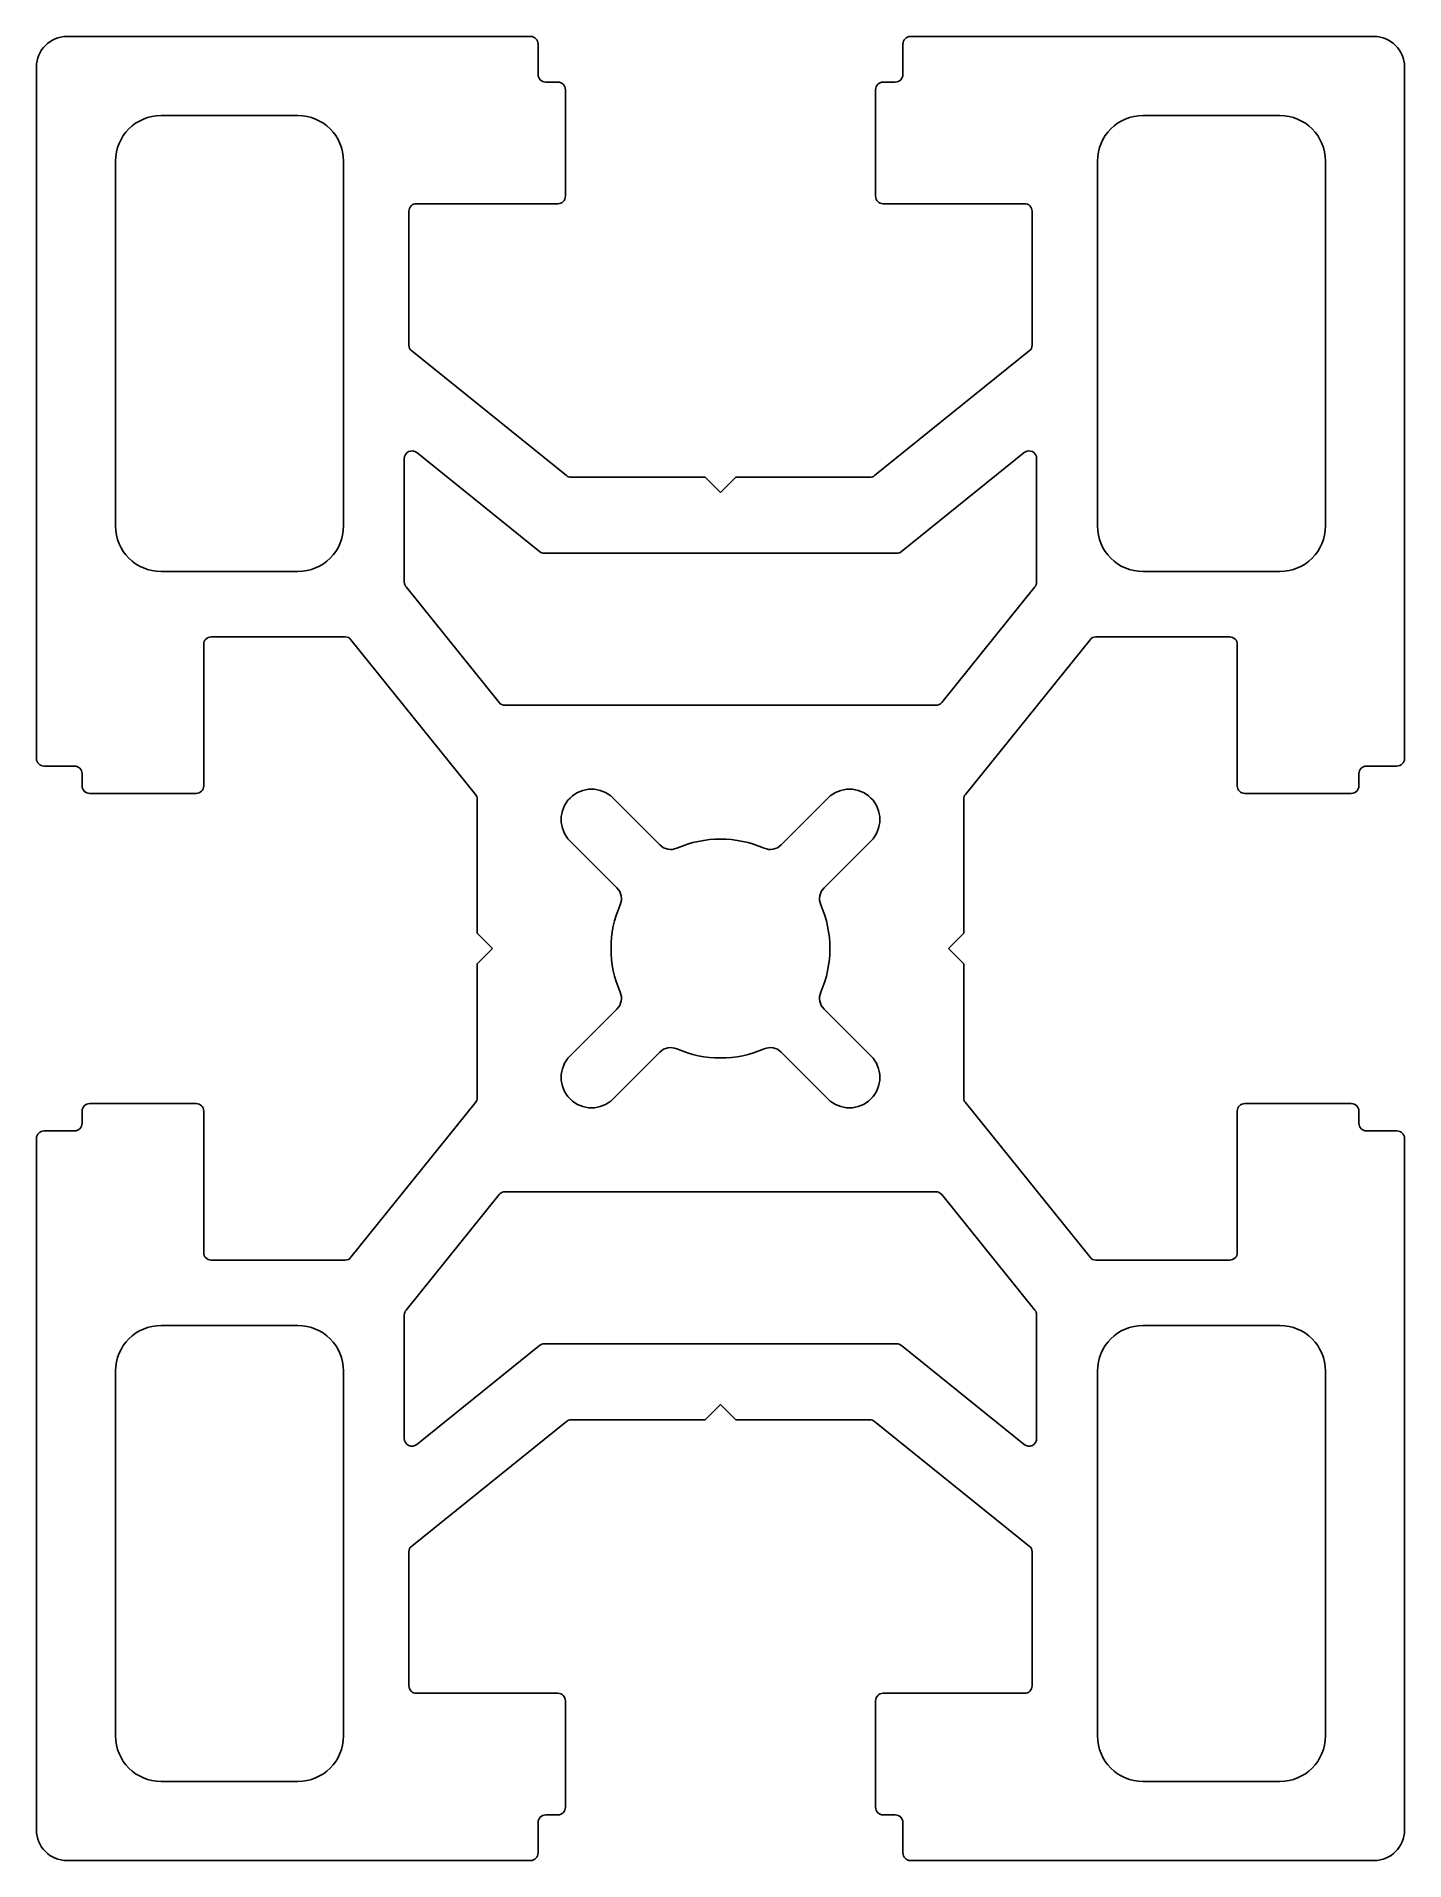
# Model space of a CAD drawing. Extents: x 1272.4 to 1317.4, y 2400.4 to 2460.4.
import ezdxf

# ---------------------------------------------------------------- set-up
doc = ezdxf.new("R2010")
doc.units = 0
doc.layers.get('0').update_dxf_attribs({"linetype": 'CONTINUOUS'})

msp = doc.modelspace()

# ---------------------------------------------------------------- linework, layer by layer
for p, q in [((1288.623, 2460.374), (1273.373, 2460.374)), ((1288.873, 2460.124), (1288.873, 2459.124)), ((1300.873, 2460.124), (1300.873, 2459.124)), ((1316.373, 2460.374), (1301.123, 2460.374)), ((1272.373, 2459.374), (1272.373, 2436.624)), ((1289.123, 2458.874), (1289.523, 2458.874)), ((1300.223, 2458.874), (1300.623, 2458.874)), ((1317.373, 2436.624), (1317.373, 2459.374)), ((1289.773, 2458.624), (1289.773, 2455.124)), ((1299.973, 2455.124), (1299.973, 2458.624)), ((1276.473, 2457.774), (1280.973, 2457.774)), ((1308.773, 2457.774), (1313.273, 2457.774)), ((1274.973, 2444.274), (1274.973, 2456.274)), ((1282.473, 2456.274), (1282.473, 2444.274)), ((1307.273, 2444.274), (1307.273, 2456.274)), ((1314.773, 2456.274), (1314.773, 2444.274)), ((1284.623, 2454.624), (1284.623, 2450.224)), ((1289.523, 2454.874), (1284.873, 2454.874)), ((1304.873, 2454.874), (1300.223, 2454.874)), ((1305.123, 2450.224), (1305.123, 2454.624)), ((1284.717, 2450.029), (1289.805, 2445.93)), ((1299.942, 2445.93), (1305.03, 2450.029)), ((1284.473, 2442.426), (1284.473, 2446.492)), ((1284.88, 2446.687), (1288.923, 2443.43)), ((1300.824, 2443.43), (1304.867, 2446.687)), ((1305.273, 2446.492), (1305.273, 2442.426)), ((1289.962, 2445.874), (1294.373, 2445.874)), ((1294.373, 2445.874), (1294.873, 2445.374)), ((1294.873, 2445.374), (1295.373, 2445.874)), ((1295.373, 2445.874), (1299.785, 2445.874)), ((1289.08, 2443.374), (1300.667, 2443.374)), ((1280.973, 2442.774), (1276.473, 2442.774)), ((1313.273, 2442.774), (1308.773, 2442.774)), ((1287.592, 2438.467), (1284.529, 2442.269)), ((1305.218, 2442.269), (1302.155, 2438.467)), ((1277.873, 2440.374), (1277.873, 2435.724)), ((1282.524, 2440.624), (1278.123, 2440.624)), ((1286.818, 2435.443), (1282.719, 2440.531)), ((1307.028, 2440.531), (1302.929, 2435.443)), ((1311.623, 2440.624), (1307.223, 2440.624)), ((1311.873, 2435.724), (1311.873, 2440.374)), ((1301.96, 2438.374), (1287.786, 2438.374)), ((1272.623, 2436.374), (1273.623, 2436.374)), ((1273.873, 2435.724), (1273.873, 2436.124)), ((1315.873, 2436.124), (1315.873, 2435.724)), ((1317.123, 2436.374), (1316.123, 2436.374)), ((1277.623, 2435.474), (1274.123, 2435.474)), ((1315.623, 2435.474), (1312.123, 2435.474)), ((1286.873, 2430.874), (1286.873, 2435.286)), ((1291.338, 2435.324), (1292.882, 2433.78)), ((1296.864, 2433.78), (1298.409, 2435.324)), ((1302.873, 2435.286), (1302.873, 2430.874)), ((1291.468, 2432.365), (1289.924, 2433.91)), ((1299.823, 2433.91), (1298.279, 2432.365)), ((1287.373, 2430.374), (1286.873, 2430.874)), ((1302.873, 2430.874), (1302.373, 2430.374)), ((1286.873, 2429.874), (1287.373, 2430.374)), ((1302.373, 2430.374), (1302.873, 2429.874)), ((1286.873, 2425.462), (1286.873, 2429.874)), ((1302.873, 2429.874), (1302.873, 2425.462)), ((1289.924, 2426.839), (1291.468, 2428.383)), ((1298.279, 2428.383), (1299.823, 2426.839)), ((1292.882, 2426.969), (1291.338, 2425.425)), ((1298.409, 2425.425), (1296.864, 2426.969)), ((1274.123, 2425.274), (1277.623, 2425.274)), ((1282.719, 2420.217), (1286.818, 2425.306)), ((1302.929, 2425.306), (1307.028, 2420.217)), ((1312.123, 2425.274), (1315.623, 2425.274)), ((1273.873, 2424.624), (1273.873, 2425.024)), ((1277.873, 2425.024), (1277.873, 2420.374)), ((1311.873, 2420.374), (1311.873, 2425.024)), ((1315.873, 2425.024), (1315.873, 2424.624)), ((1272.373, 2424.124), (1272.373, 2401.374)), ((1272.623, 2424.374), (1273.623, 2424.374)), ((1317.123, 2424.374), (1316.123, 2424.374)), ((1317.373, 2401.374), (1317.373, 2424.124)), ((1284.529, 2418.479), (1287.592, 2422.281)), ((1287.786, 2422.374), (1301.96, 2422.374)), ((1302.155, 2422.281), (1305.218, 2418.479)), ((1278.123, 2420.124), (1282.524, 2420.124)), ((1307.223, 2420.124), (1311.623, 2420.124)), ((1284.473, 2414.256), (1284.473, 2418.323)), ((1305.273, 2418.323), (1305.273, 2414.256)), ((1276.473, 2417.974), (1280.973, 2417.974)), ((1308.773, 2417.974), (1313.273, 2417.974)), ((1288.923, 2417.319), (1284.88, 2414.062)), ((1300.667, 2417.374), (1289.08, 2417.374)), ((1304.867, 2414.062), (1300.824, 2417.319)), ((1274.973, 2404.474), (1274.973, 2416.474)), ((1282.473, 2416.474), (1282.473, 2404.474)), ((1307.273, 2404.474), (1307.273, 2416.474)), ((1314.773, 2416.474), (1314.773, 2404.474)), ((1294.873, 2415.374), (1294.373, 2414.874)), ((1295.373, 2414.874), (1294.873, 2415.374)), ((1289.805, 2414.819), (1284.717, 2410.719)), ((1294.373, 2414.874), (1289.962, 2414.874)), ((1299.785, 2414.874), (1295.373, 2414.874)), ((1305.03, 2410.719), (1299.942, 2414.819)), ((1284.623, 2410.525), (1284.623, 2406.124)), ((1305.123, 2406.124), (1305.123, 2410.525)), ((1284.873, 2405.874), (1289.523, 2405.874)), ((1289.773, 2405.624), (1289.773, 2402.124)), ((1299.973, 2402.124), (1299.973, 2405.624)), ((1300.223, 2405.874), (1304.873, 2405.874)), ((1280.973, 2402.974), (1276.473, 2402.974)), ((1313.273, 2402.974), (1308.773, 2402.974)), ((1289.523, 2401.874), (1289.123, 2401.874)), ((1300.623, 2401.874), (1300.223, 2401.874)), ((1288.873, 2400.624), (1288.873, 2401.624)), ((1300.873, 2400.624), (1300.873, 2401.624)), ((1273.373, 2400.374), (1288.623, 2400.374)), ((1301.123, 2400.374), (1316.373, 2400.374))]:
    msp.add_line(p, q)
for centre, radius, start, end in [((1273.373, 2459.374), 1, 90, 180), ((1288.623, 2460.124), 0.25, 0, 90), ((1301.123, 2460.124), 0.25, 90, 180), ((1316.373, 2459.374), 1, 0, 90), ((1289.123, 2459.124), 0.25, 180, 270), ((1289.523, 2458.624), 0.25, 0, 90), ((1300.223, 2458.624), 0.25, 90, 180), ((1300.623, 2459.124), 0.25, 270, 360), ((1276.473, 2456.274), 1.5, 90, 180), ((1280.973, 2456.274), 1.5, 0, 90), ((1308.773, 2456.274), 1.5, 90, 180), ((1313.273, 2456.274), 1.5, 0, 90), ((1284.873, 2454.624), 0.25, 90, 180), ((1289.523, 2455.124), 0.25, 270, 360), ((1300.223, 2455.124), 0.25, 180, 270), ((1304.873, 2454.624), 0.25, 0, 90), ((1284.873, 2450.224), 0.25, 180, 231.14178), ((1304.873, 2450.224), 0.25, 308.85822, 0), ((1284.723, 2446.492), 0.25, 51.14178, 180), ((1305.023, 2446.492), 0.25, 0, 128.85822), ((1289.962, 2446.124), 0.25, 231.14178, 270), ((1299.785, 2446.124), 0.25, 270, 308.85822), ((1276.473, 2444.274), 1.5, 180, 270), ((1280.973, 2444.274), 1.5, 270, 0), ((1308.773, 2444.274), 1.5, 180, 270), ((1313.273, 2444.274), 1.5, 270, 0), ((1289.08, 2443.624), 0.25, 231.14178, 270), ((1300.667, 2443.624), 0.25, 270, 308.85822), ((1284.723, 2442.426), 0.25, 180, 218.85822), ((1305.023, 2442.426), 0.25, 321.14178, 0), ((1278.123, 2440.374), 0.25, 90, 180), ((1282.524, 2440.374), 0.25, 38.85822, 90), ((1307.223, 2440.374), 0.25, 90, 141.14178), ((1311.623, 2440.374), 0.25, 0, 90), ((1287.786, 2438.624), 0.25, 218.85822, 270), ((1301.96, 2438.624), 0.25, 270, 321.14178), ((1272.623, 2436.624), 0.25, 180, 270), ((1317.123, 2436.624), 0.25, 270, 360), ((1273.623, 2436.124), 0.25, 0, 90), ((1316.123, 2436.124), 0.25, 90, 180), ((1274.123, 2435.724), 0.25, 180, 270), ((1277.623, 2435.724), 0.25, 270, 360), ((1286.623, 2435.286), 0.25, 0, 38.85822), ((1290.631, 2434.617), 1, 45, 225), ((1299.116, 2434.617), 1, 315, 135), ((1303.123, 2435.286), 0.25, 141.14178, 180), ((1312.123, 2435.724), 0.25, 180, 270), ((1315.623, 2435.724), 0.25, 270, 360), ((1293.236, 2434.133), 0.5, 225, 293.53987), ((1294.873, 2430.374), 3.6, 66.46013, 113.53987), ((1296.511, 2434.133), 0.5, 246.46013, 315), ((1294.873, 2430.374), 3.6, 156.46013, 203.53987), ((1291.115, 2432.012), 0.5, 336.46013, 45), ((1298.632, 2432.012), 0.5, 135, 203.53987), ((1294.873, 2430.374), 3.6, 336.46013, 23.53987), ((1291.115, 2428.737), 0.5, 315, 23.53987), ((1298.632, 2428.737), 0.5, 156.46013, 225), ((1293.236, 2426.615), 0.5, 66.46013, 135), ((1294.873, 2430.374), 3.6, 246.46013, 293.53987), ((1296.511, 2426.615), 0.5, 45, 113.53987), ((1290.631, 2426.132), 1, 135, 315), ((1299.116, 2426.132), 1, 225, 45), ((1274.123, 2425.024), 0.25, 90, 180), ((1277.623, 2425.024), 0.25, 0, 90), ((1286.623, 2425.462), 0.25, 321.14178, 0), ((1303.123, 2425.462), 0.25, 180, 218.85822), ((1312.123, 2425.024), 0.25, 90, 180), ((1315.623, 2425.024), 0.25, 0, 90), ((1273.623, 2424.624), 0.25, 270, 360), ((1316.123, 2424.624), 0.25, 180, 270), ((1272.623, 2424.124), 0.25, 90, 180), ((1317.123, 2424.124), 0.25, 0, 90), ((1287.786, 2422.124), 0.25, 90, 141.14178), ((1301.96, 2422.124), 0.25, 38.85822, 90), ((1278.123, 2420.374), 0.25, 180, 270), ((1282.524, 2420.374), 0.25, 270, 321.14178), ((1307.223, 2420.374), 0.25, 218.85822, 270), ((1311.623, 2420.374), 0.25, 270, 360), ((1284.723, 2418.323), 0.25, 141.14178, 180), ((1305.023, 2418.323), 0.25, 0, 38.85822), ((1276.473, 2416.474), 1.5, 90, 180), ((1280.973, 2416.474), 1.5, 0, 90), ((1308.773, 2416.474), 1.5, 90, 180), ((1313.273, 2416.474), 1.5, 0, 90), ((1289.08, 2417.124), 0.25, 90, 128.85822), ((1300.667, 2417.124), 0.25, 51.14178, 90), ((1289.962, 2414.624), 0.25, 90, 128.85822), ((1299.785, 2414.624), 0.25, 51.14178, 90), ((1284.723, 2414.256), 0.25, 180, 308.85822), ((1305.023, 2414.256), 0.25, 231.14178, 0), ((1284.873, 2410.525), 0.25, 128.85822, 180), ((1304.873, 2410.525), 0.25, 0, 51.14178), ((1284.873, 2406.124), 0.25, 180, 270), ((1304.873, 2406.124), 0.25, 270, 360), ((1289.523, 2405.624), 0.25, 0, 90), ((1300.223, 2405.624), 0.25, 90, 180), ((1276.473, 2404.474), 1.5, 180, 270), ((1280.973, 2404.474), 1.5, 270, 0), ((1308.773, 2404.474), 1.5, 180, 270), ((1313.273, 2404.474), 1.5, 270, 0), ((1289.123, 2401.624), 0.25, 90, 180), ((1289.523, 2402.124), 0.25, 270, 360), ((1300.223, 2402.124), 0.25, 180, 270), ((1300.623, 2401.624), 0.25, 0, 90), ((1273.373, 2401.374), 1, 180, 270), ((1316.373, 2401.374), 1, 270, 0), ((1288.623, 2400.624), 0.25, 270, 360), ((1301.123, 2400.624), 0.25, 180, 270)]:
    msp.add_arc(centre, radius, start, end)

doc.saveas('drawing.dxf')
